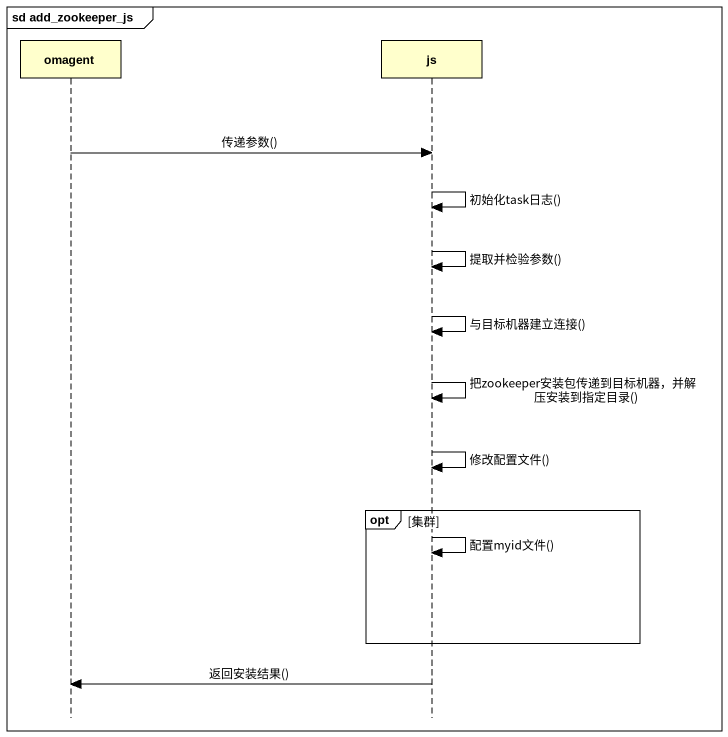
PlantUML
@startuml
mainframe sd add_zookeeper_js
hide footbox
participant omagent
participant js

omagent -> js : 传递参数()
js -> js : 初始化task日志()
js -> js : 提取并检验参数()
js -> js : 与目标机器建立连接()
js -> js : 把zookeeper安装包传递到目标机器，并解压安装到指定目录()
js -> js : 修改配置文件()
opt 集群
  js -> js : 配置myid文件()
end
js -> omagent : 返回安装结果()
@enduml
